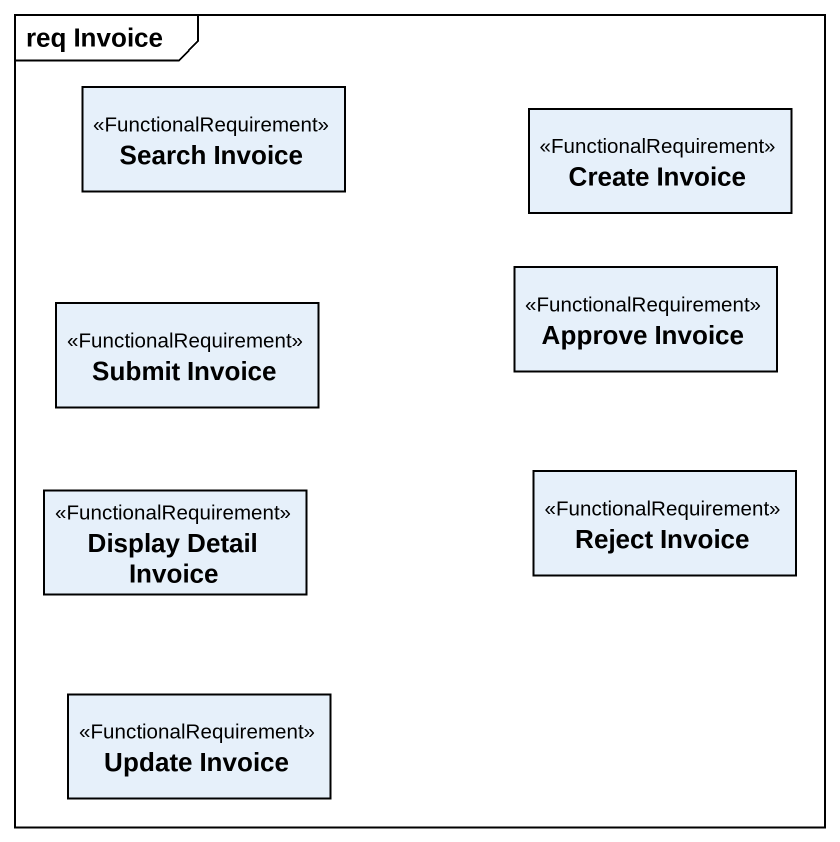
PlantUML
@startuml
mainframe req Invoice
hide circle
hide empty members
class "Search Invoice" as Search_Invoice <<FunctionalRequirement>>
class "Create Invoice" as Create_Invoice <<FunctionalRequirement>>
class "Submit Invoice" as Submit_Invoice <<FunctionalRequirement>>
class "Approve Invoice" as Approve_Invoice <<FunctionalRequirement>>
class "Display Detail Invoice" as Display_Detail_Invoice <<FunctionalRequirement>>
class "Reject Invoice" as Reject_Invoice <<FunctionalRequirement>>
class "Update Invoice" as Update_Invoice <<FunctionalRequirement>>
@enduml
